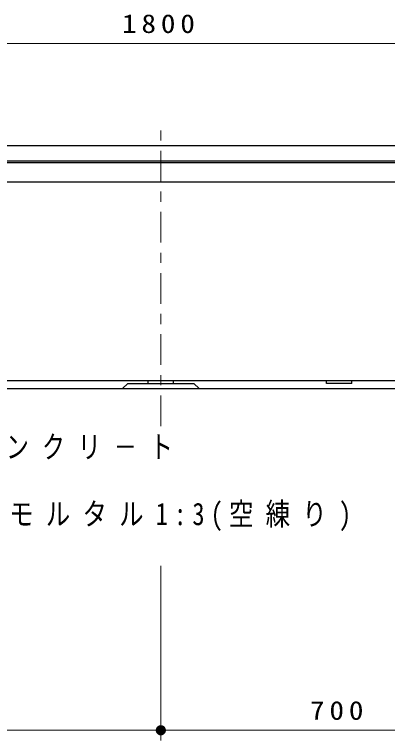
# Model space of a CAD drawing. Units: millimetres on the paper, scale 1:20. Extents: x -385 to 0, y 0 to 267.
# Drawn here: x -282.6 to -246, y 82.8 to 154 of the extents above; entities that cross this region are included whole.
import ezdxf

# ---------------------------------------------------------------- set-up
doc = ezdxf.new("R2010")
doc.units = ezdxf.units.MM
doc.linetypes.add('USER2', pattern=[6, 3, -1, 1, -1])
doc.layers.add('LY_1', color=7, linetype='Continuous', lineweight=25)
doc.styles.add('ＭＳ ゴシック', font='')
doc.styles.get('ＭＳ ゴシック').set_extended_font_data('MS Gothic')

# ---------------------------------------------------------------- blocks, each defined once
blk = doc.blocks.new('filled_dot')
at = {"color": 0, "linetype": 'Continuous', "lineweight": -2, "const_width": 1.25}
blk.add_lwpolyline([(-0.625, 0, 1), (0.625, 0, 1)], format="xyb", close=True, dxfattribs=at)

msp = doc.modelspace()

# ---------------------------------------------------------------- linework, layer by layer
at = {"layer": 'LY_1', "lineweight": 13}
for p, q in [((-313.206, 151.17), (-223.206, 151.17)), ((-268.206, 99.938), (-268.206, 82.818)), ((-268.206, 83.818), (-303.206, 83.818)), ((-233.206, 83.818), (-268.206, 83.818))]:
    msp.add_line(p, q, dxfattribs=at)
at = {"layer": 'LY_1', "linetype": 'USER2', "lineweight": 13}
msp.add_line((-268.206, 113.649), (-268.206, 143.351), dxfattribs=at)
at = {"layer": 'LY_1', "color": 70}
for p, q in [((-312.956, 141.17), (-223.456, 141.17)), ((-312.956, 139.67), (-223.456, 139.67))]:
    msp.add_line(p, q, dxfattribs=at)
at = {"layer": 'LY_1'}
for p, q in [((-312.956, 139.67), (-223.456, 139.67)), ((-312.956, 139.51), (-223.456, 139.51)), ((-292.231, 137.61), (-244.181, 137.61)), ((-312.006, 118.125), (-224.406, 118.125)), ((-271.456, 117.825), (-271.956, 117.325)), ((-271.456, 117.825), (-264.956, 117.825)), ((-269.456, 117.825), (-269.456, 118.125)), ((-269.456, 117.825), (-266.956, 117.825)), ((-266.956, 117.825), (-266.956, 118.125)), ((-264.456, 117.325), (-264.956, 117.825)), ((-251.956, 117.825), (-251.956, 118.125)), ((-249.456, 117.825), (-251.956, 117.825)), ((-249.456, 117.825), (-249.456, 118.125)), ((-299.456, 117.325), (-223.206, 117.325))]:
    msp.add_line(p, q, dxfattribs=at)

# ---------------------------------------------------------------- block references
at = {"layer": 'LY_1', "lineweight": 13, "xscale": 0.4, "yscale": 0.4, "rotation": 180}
msp.add_blockref('filled_dot', (-268.206, 83.818), dxfattribs=at)
at = {"layer": 'LY_1', "lineweight": 13, "xscale": 0.4, "yscale": 0.4}
msp.add_blockref('filled_dot', (-268.206, 83.818), dxfattribs=at)

# ---------------------------------------------------------------- texts
at = {"layer": 'LY_1', "style": 'ＭＳ ゴシック'}
for s, insert, char_height, attachment_point in [('\\T1.33;\\W1.15;1800', (-268.206, 152.17), 1.833, 8), ('\\T1.57;\\W0.75;PCコンクリ－ト', (-290.461, 111.547), 2.199, 4), ('\\T1.5;\\W0.8;均しモルタル1:3(空練り)', (-290.298, 104.741), 2.199, 4), ('\\T1.33;\\W1.15;700', (-250.706, 84.818), 1.833, 8)]:
    msp.add_mtext(s, dxfattribs=dict(at, insert=insert, char_height=char_height, attachment_point=attachment_point))

doc.saveas('drawing.dxf')
